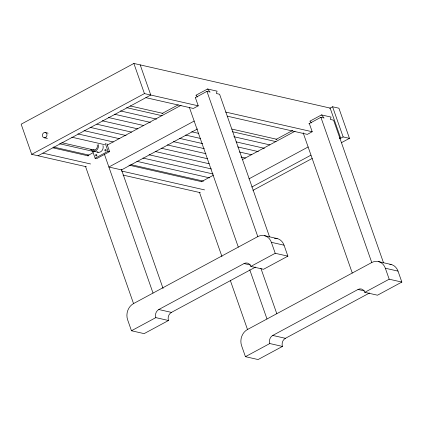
<?xml version="1.0" encoding="UTF-8"?>
<svg xmlns="http://www.w3.org/2000/svg" width="423" height="423" viewBox="0 0 423 423"><rect width="100%" height="100%" fill="white"/><g stroke="black" fill="none" stroke-linecap="round" stroke-linejoin="round"><path stroke-width="0.63" d="M339.431 137.94L340.7 138.226L330.141 108.082L133.874 63.45L21.15 124.198L31.704 154.342L86.355 166.747M31.704 154.342L144.428 93.594L198.244 105.829L195.368 97.613M38.038 155.78L150.762 95.032L140.203 64.888M161.961 113.565L178.21 104.814M196.098 95.17L207.561 88.994L217.062 91.151L216.439 93.531L219.6 94.255L269.588 236.996M87.26 155.87L92.991 152.782M107.389 145.02L181.065 105.316M195.474 97.554L206.942 91.373L210.104 92.092L207.561 88.994M92.579 150.979L95.122 158.239L108.034 151.281L109.615 151.64L106.86 143.772M109.615 151.64L96.703 158.599L95.122 158.239M198.244 105.829L193.369 108.457L145.887 97.66M194.162 121.063L108.885 167.022L121.544 169.898L197.546 128.941M329.67 108.341L332.578 106.77L338.908 108.209L349.467 138.353L341.324 142.741M275.928 139.484L292.753 130.416M310.059 121.089L321.528 114.908L331.024 117.071L330.4 119.45L333.567 120.169L383.555 262.916M201.221 181.79L213.261 175.296M242.236 159.683L295.027 131.236M308.864 123.78L320.904 117.293L324.066 118.012L321.528 114.908M309.329 123.527L312.206 131.749L307.336 134.377L227.193 116.151M248.951 178.866L308.129 146.977M339.616 138.813L343.132 136.915L349.467 138.353M251.754 187.061L310.926 155.172M252.917 190.387L312.243 158.414M133.536 303.577L257.803 236.61A12.241 10.374 -77.2 0 1 271.386 242.321L284.05 245.197L287.889 256.158L263.524 269.292L250.86 266.411A6.118 5.187 -77.2 0 0 244.066 263.555L158.784 309.514A6.118 5.187 -77.2 0 0 155.833 317.625L131.463 330.754L127.624 319.793A12.241 10.374 -77.2 0 1 133.536 303.577L85.509 166.445M250.86 266.411L275.225 253.282L287.889 256.158M158.784 309.514L171.447 312.396L255.566 267.061M171.447 312.396A6.118 5.187 -77.2 0 0 168.491 320.502L144.127 333.636L131.463 330.754M247.497 329.496L371.764 262.53A12.241 10.374 -77.2 0 1 385.348 268.235L398.011 271.117L401.85 282.078L377.485 295.206L364.822 292.33A6.118 5.187 -77.2 0 0 358.027 289.475L272.75 335.434A6.118 5.187 -77.2 0 0 269.795 343.539L245.43 356.674L241.591 345.713A12.241 10.374 -77.2 0 1 247.497 329.496L230.255 280.253M364.822 292.33L389.186 279.196L401.85 282.078M272.75 335.434L285.409 338.315L369.533 292.98M285.409 338.315A6.118 5.187 -77.2 0 0 282.458 346.421L258.093 359.55L245.43 356.674M225.655 112.063L312.206 131.749M130.157 105.935L162.998 113.401M231.889 129.068L276.959 139.32M126.609 107.648L162.025 115.701M232.206 131.664L275.986 141.62M120.518 110.932L156.573 119.133M233.84 136.703L269.895 144.904M114.427 114.215L150.482 122.416M191.693 131.786L198.773 133.398M236.119 141.89L264.449 148.33M108.336 117.499L143.751 125.552M185.602 135.069L200.407 138.437M237.752 146.929L258.358 151.614M102.244 120.782L137.66 128.835M179.511 138.353L202.686 143.624M239.386 151.968L251.622 154.749M96.798 124.209L131.569 132.113M173.419 141.636L204.32 148.663M241.02 157.007L245.53 158.033M90.062 127.344L126.117 135.545M167.323 144.915L205.959 153.702M83.971 130.628L119.381 138.681M161.232 148.198L207.593 158.741M77.88 133.911L113.29 141.964M155.141 151.482L209.226 163.78M71.788 137.195L104.624 144.661M149.049 154.765L211.505 168.967M45.039 132.489L48.085 133.182M142.958 158.049L213.139 174.006M44.357 137.792L47.408 138.485M61.806 142.694L94.461 150.123M93.446 151.196L98.194 152.275M59.606 143.757L93.086 151.376M136.867 161.332L209.623 177.877M53.515 147.04L88.925 155.093M130.776 164.61L203.532 181.16M52.938 147.844L88.349 155.897M128.915 165.123L201.671 181.668M42.94 153.137L90.585 163.971M121.491 171.003L204.547 189.89M123.056 175.09L200.322 192.661M264.528 235.68L277.192 238.556M378.49 261.594L391.153 264.475M244.066 263.555L250.4 264.999M358.027 289.475L364.362 290.913M155.833 317.625L168.491 320.502M269.795 343.539L282.458 346.421M309.953 121.147L311.402 122.919M195.986 95.228L197.441 96.999M332.578 106.77L343.132 136.915M385.348 268.235L389.186 279.196M320.904 117.293L371.764 262.53M303.143 132.748L352.269 273.031M271.386 242.321L275.225 253.282M206.942 91.373L257.803 236.61M260.88 268.267L276.816 313.766M249.744 269.747L266.992 318.99M189.398 107.447L238.308 247.117M199.476 192.365L221.959 256.565M133.874 63.45L144.428 93.594M121.38 169.417L163.072 288.475M105.279 143.413L108.034 151.281M104.333 154.025L153.026 293.076M97.147 144.878A3.596 3.046 -77.2 0 1 96.423 148.801A3.596 3.046 -77.2 0 1 93.06 149.784M98.231 144.581A4.854 4.114 -77.2 0 1 96.095 150.599A4.854 4.114 -77.2 0 1 90.813 149.345M102.979 145.66A4.854 4.114 -77.2 0 1 101.747 150.911A4.854 4.114 -77.2 0 1 97.168 151.947M274.485 238.313A12.241 10.374 -77.2 0 1 284.05 245.197M389.816 264.248A12.241 10.374 -77.2 0 1 398.011 271.117M96.618 155.775A0.767 0.65 -77.2 0 0 96.492 154.485A0.767 0.65 -77.2 0 0 95.577 155.341A0.767 0.65 -77.2 0 0 96.618 155.775M105.877 150.789A0.767 0.65 -77.2 0 0 105.75 149.493A0.767 0.65 -77.2 0 0 104.835 150.35A0.767 0.65 -77.2 0 0 105.877 150.789M46.059 137.158A2.675 2.268 -77.2 0 0 45.61 132.632A2.675 2.268 -77.2 0 0 42.422 135.63A2.675 2.268 -77.2 0 0 46.059 137.158"/></g></svg>
